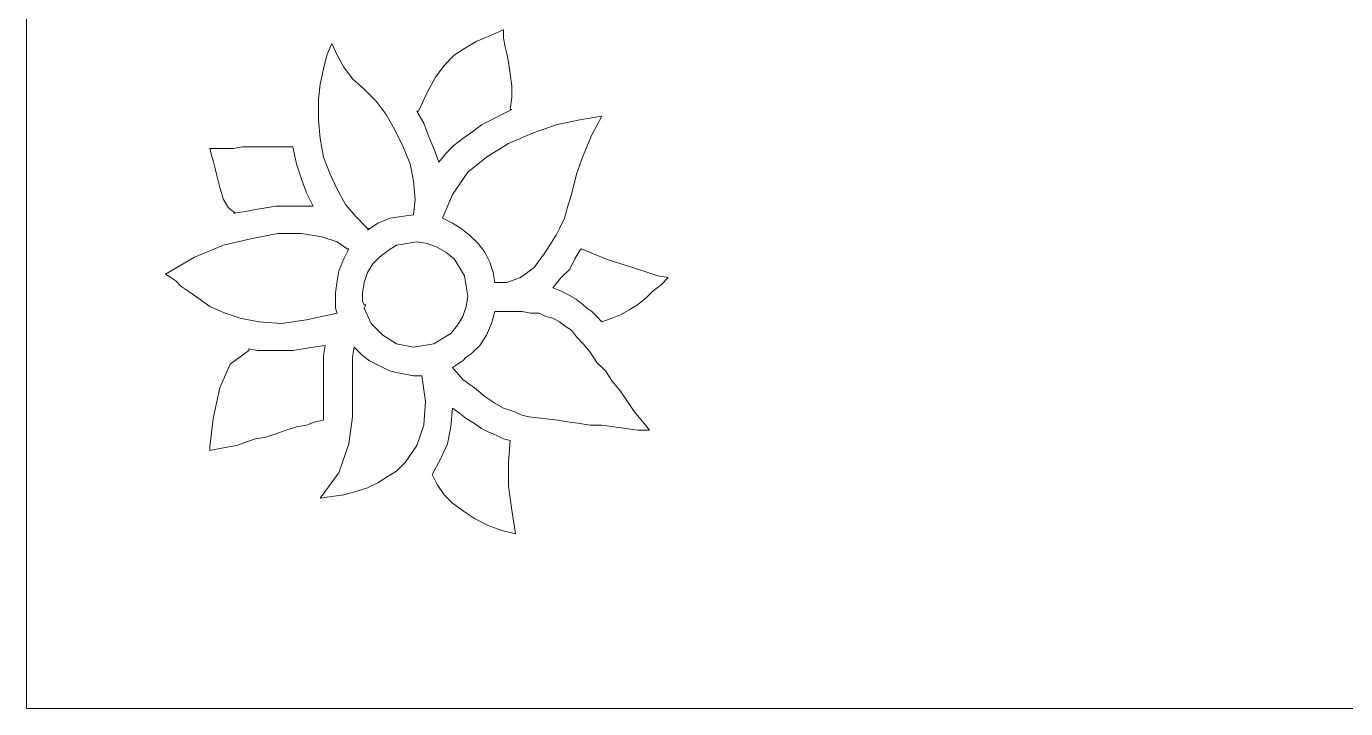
# Model space of a CAD drawing. Header units: millimetres. Extents: x -344 to 750, y -40 to 211.
# Drawn here: x 328.73 to 348.47, y 28.69 to 38.9 of the extents above; entities that cross this region are included whole.
import ezdxf

# ---------------------------------------------------------------- set-up
doc = ezdxf.new("R2010")
doc.units = ezdxf.units.MM
doc.header["$MEASUREMENT"] = 0
doc.layers.add('Camada 1', color=7, linetype='Continuous')

msp = doc.modelspace()

# ---------------------------------------------------------------- linework, layer by layer
at = {"layer": 'Camada 1', "color": 250, "lineweight": 9}
for points, knots in [([(328.7328, 78.8791), (328.7328, 78.8791), (328.7328, 28.6887), (328.7328, 28.6887), (328.7328, 28.6887), (328.7328, 28.6887), (378.9232, 28.6887), (378.9232, 28.6887), (378.9232, 28.6887), (378.9232, 28.6887), (378.9232, 78.8791), (378.9232, 78.8791), (378.9232, 78.8791), (378.9232, 78.8791), (328.7328, 78.8791), (328.7328, 78.8791)], [0, 0, 0, 0, 0.2, 0.2, 0.2, 0.2, 0.4, 0.4, 0.4, 0.4, 0.6, 0.6, 0.6, 0.6, 1, 1, 1, 1]), ([(335.8702, 38.8487), (335.8702, 38.8487), (335.8702, 38.8487), (335.8702, 38.8487), (335.8702, 38.8487), (335.8702, 38.8487), (335.8702, 38.8487), (335.8702, 38.8487), (335.8702, 38.8487), (335.8702, 38.8487), (335.8702, 38.8487), (335.8702, 38.8487), (335.8702, 38.8487), (335.8702, 38.8487), (335.8702, 38.8487), (335.8702, 38.8487), (335.8702, 38.8487), (335.8702, 38.8487), (335.8702, 38.7217), (335.8702, 38.7217), (335.8702, 38.7217), (335.8702, 38.7217), (335.8956, 38.5947), (335.8956, 38.5947), (335.8956, 38.5947), (335.8956, 38.5947), (335.921, 38.4931), (335.921, 38.4931), (335.921, 38.4931), (335.921, 38.4931), (335.9464, 38.3661), (335.9464, 38.3661), (335.9464, 38.3661), (335.9464, 38.3661), (335.9718, 38.1883), (335.9718, 38.1883), (335.9718, 38.1883), (335.9718, 38.1883), (335.9972, 38.0105), (335.9972, 38.0105), (335.9972, 38.0105), (335.9972, 38.0105), (335.9972, 37.8327), (335.9972, 37.8327), (335.9972, 37.8327), (335.9972, 37.8327), (335.9718, 37.6549), (335.9718, 37.6549), (335.9718, 37.6549), (335.9718, 37.6549), (335.9972, 37.6549), (335.9972, 37.6549), (335.9972, 37.6549), (335.9972, 37.6549), (335.8448, 37.5787), (335.8448, 37.5787), (335.8448, 37.5787), (335.8448, 37.5787), (335.6924, 37.5025), (335.6924, 37.5025), (335.6924, 37.5025), (335.6924, 37.5025), (335.54, 37.4263), (335.54, 37.4263), (335.54, 37.4263), (335.54, 37.4263), (335.413, 37.3247), (335.413, 37.3247), (335.413, 37.3247), (335.413, 37.3247), (335.2606, 37.2231), (335.2606, 37.2231), (335.2606, 37.2231), (335.2606, 37.2231), (335.1336, 37.1215), (335.1336, 37.1215), (335.1336, 37.1215), (335.1336, 37.1215), (335.0066, 36.9945), (335.0066, 36.9945), (335.0066, 36.9945), (335.0066, 36.9945), (334.905, 36.8675), (334.905, 36.8675), (334.905, 36.8675), (334.905, 36.8675), (334.8288, 37.0707), (334.8288, 37.0707), (334.8288, 37.0707), (334.8288, 37.0707), (334.7526, 37.2485), (334.7526, 37.2485), (334.7526, 37.2485), (334.7526, 37.2485), (334.6764, 37.4517), (334.6764, 37.4517), (334.6764, 37.4517), (334.6764, 37.4517), (334.5748, 37.6295), (334.5748, 37.6295), (334.5748, 37.6295), (334.5748, 37.6295), (334.6002, 37.6295), (334.6002, 37.6295), (334.6002, 37.6295), (334.6002, 37.6295), (334.7272, 37.9089), (334.7272, 37.9089), (334.7272, 37.9089), (334.7272, 37.9089), (334.8542, 38.1375), (334.8542, 38.1375), (334.8542, 38.1375), (334.8542, 38.1375), (334.9812, 38.3153), (334.9812, 38.3153), (334.9812, 38.3153), (334.9812, 38.3153), (335.1336, 38.4677), (335.1336, 38.4677), (335.1336, 38.4677), (335.1336, 38.4677), (335.286, 38.5693), (335.286, 38.5693), (335.286, 38.5693), (335.286, 38.5693), (335.4638, 38.6709), (335.4638, 38.6709), (335.4638, 38.6709), (335.4638, 38.6709), (335.6416, 38.7471), (335.6416, 38.7471), (335.6416, 38.7471), (335.6416, 38.7471), (335.8702, 38.8487), (335.8702, 38.8487)], [0, 0, 0, 0, 0.0285714, 0.0285714, 0.0285714, 0.0285714, 0.0571429, 0.0571429, 0.0571429, 0.0571429, 0.0857143, 0.0857143, 0.0857143, 0.0857143, 0.1142857, 0.1142857, 0.1142857, 0.1142857, 0.1428571, 0.1428571, 0.1428571, 0.1428571, 0.1714286, 0.1714286, 0.1714286, 0.1714286, 0.2, 0.2, 0.2, 0.2, 0.2285714, 0.2285714, 0.2285714, 0.2285714, 0.2571429, 0.2571429, 0.2571429, 0.2571429, 0.2857143, 0.2857143, 0.2857143, 0.2857143, 0.3142857, 0.3142857, 0.3142857, 0.3142857, 0.3428571, 0.3428571, 0.3428571, 0.3428571, 0.3714286, 0.3714286, 0.3714286, 0.3714286, 0.4, 0.4, 0.4, 0.4, 0.4285714, 0.4285714, 0.4285714, 0.4285714, 0.4571429, 0.4571429, 0.4571429, 0.4571429, 0.4857143, 0.4857143, 0.4857143, 0.4857143, 0.5142857, 0.5142857, 0.5142857, 0.5142857, 0.5428571, 0.5428571, 0.5428571, 0.5428571, 0.5714286, 0.5714286, 0.5714286, 0.5714286, 0.6, 0.6, 0.6, 0.6, 0.6285714, 0.6285714, 0.6285714, 0.6285714, 0.6571429, 0.6571429, 0.6571429, 0.6571429, 0.6857143, 0.6857143, 0.6857143, 0.6857143, 0.7142857, 0.7142857, 0.7142857, 0.7142857, 0.7428571, 0.7428571, 0.7428571, 0.7428571, 0.7714286, 0.7714286, 0.7714286, 0.7714286, 0.8, 0.8, 0.8, 0.8, 0.8285714, 0.8285714, 0.8285714, 0.8285714, 0.8571429, 0.8571429, 0.8571429, 0.8571429, 0.8857143, 0.8857143, 0.8857143, 0.8857143, 0.9142857, 0.9142857, 0.9142857, 0.9142857, 0.9428571, 0.9428571, 0.9428571, 0.9428571, 1, 1, 1, 1]), ([(333.3048, 38.6455), (333.3048, 38.6455), (333.381, 38.4677), (333.381, 38.4677), (333.381, 38.4677), (333.381, 38.4677), (333.4826, 38.2899), (333.4826, 38.2899), (333.4826, 38.2899), (333.4826, 38.2899), (333.6096, 38.1121), (333.6096, 38.1121), (333.6096, 38.1121), (333.6096, 38.1121), (333.7874, 37.9597), (333.7874, 37.9597), (333.7874, 37.9597), (333.7874, 37.9597), (333.9652, 37.7819), (333.9652, 37.7819), (333.9652, 37.7819), (333.9652, 37.7819), (334.1176, 37.5787), (334.1176, 37.5787), (334.1176, 37.5787), (334.1176, 37.5787), (334.2446, 37.3501), (334.2446, 37.3501), (334.2446, 37.3501), (334.2446, 37.3501), (334.3716, 37.0961), (334.3716, 37.0961), (334.3716, 37.0961), (334.3716, 37.0961), (334.4732, 36.8421), (334.4732, 36.8421), (334.4732, 36.8421), (334.4732, 36.8421), (334.524, 36.5881), (334.524, 36.5881), (334.524, 36.5881), (334.524, 36.5881), (334.5494, 36.3087), (334.5494, 36.3087), (334.5494, 36.3087), (334.5494, 36.3087), (334.524, 36.0801), (334.524, 36.0801), (334.524, 36.0801), (334.524, 36.0801), (334.3462, 36.0547), (334.3462, 36.0547), (334.3462, 36.0547), (334.3462, 36.0547), (334.1684, 36.0293), (334.1684, 36.0293), (334.1684, 36.0293), (334.1684, 36.0293), (333.9906, 35.9531), (333.9906, 35.9531), (333.9906, 35.9531), (333.9906, 35.9531), (333.8382, 35.8515), (333.8382, 35.8515), (333.8382, 35.8515), (333.8382, 35.8515), (333.8636, 35.8769), (333.8636, 35.8769), (333.8636, 35.8769), (333.8636, 35.8769), (333.8382, 35.8769), (333.8382, 35.8769), (333.8382, 35.8769), (333.8382, 35.8769), (333.8382, 35.8769), (333.8382, 35.8769), (333.8382, 35.8769), (333.8382, 35.8769), (333.8382, 35.8769), (333.8382, 35.8769), (333.8382, 35.8769), (333.8382, 35.8769), (333.8382, 35.8769), (333.8382, 35.8769), (333.8382, 35.8769), (333.8382, 35.8769), (333.8382, 35.8769), (333.8382, 35.8769), (333.8382, 35.8769), (333.8382, 35.8769), (333.6604, 36.0547), (333.6604, 36.0547), (333.6604, 36.0547), (333.6604, 36.0547), (333.508, 36.2325), (333.508, 36.2325), (333.508, 36.2325), (333.508, 36.2325), (333.381, 36.4611), (333.381, 36.4611), (333.381, 36.4611), (333.381, 36.4611), (333.2794, 36.6897), (333.2794, 36.6897), (333.2794, 36.6897), (333.2794, 36.6897), (333.1778, 36.9437), (333.1778, 36.9437), (333.1778, 36.9437), (333.1778, 36.9437), (333.127, 37.2231), (333.127, 37.2231), (333.127, 37.2231), (333.127, 37.2231), (333.1016, 37.5025), (333.1016, 37.5025), (333.1016, 37.5025), (333.1016, 37.5025), (333.1016, 37.8073), (333.1016, 37.8073), (333.1016, 37.8073), (333.1016, 37.8073), (333.127, 38.0359), (333.127, 38.0359), (333.127, 38.0359), (333.127, 38.0359), (333.1778, 38.2645), (333.1778, 38.2645), (333.1778, 38.2645), (333.1778, 38.2645), (333.2286, 38.4677), (333.2286, 38.4677), (333.2286, 38.4677), (333.2286, 38.4677), (333.3048, 38.6455), (333.3048, 38.6455)], [0, 0, 0, 0, 0.0285714, 0.0285714, 0.0285714, 0.0285714, 0.0571429, 0.0571429, 0.0571429, 0.0571429, 0.0857143, 0.0857143, 0.0857143, 0.0857143, 0.1142857, 0.1142857, 0.1142857, 0.1142857, 0.1428571, 0.1428571, 0.1428571, 0.1428571, 0.1714286, 0.1714286, 0.1714286, 0.1714286, 0.2, 0.2, 0.2, 0.2, 0.2285714, 0.2285714, 0.2285714, 0.2285714, 0.2571429, 0.2571429, 0.2571429, 0.2571429, 0.2857143, 0.2857143, 0.2857143, 0.2857143, 0.3142857, 0.3142857, 0.3142857, 0.3142857, 0.3428571, 0.3428571, 0.3428571, 0.3428571, 0.3714286, 0.3714286, 0.3714286, 0.3714286, 0.4, 0.4, 0.4, 0.4, 0.4285714, 0.4285714, 0.4285714, 0.4285714, 0.4571429, 0.4571429, 0.4571429, 0.4571429, 0.4857143, 0.4857143, 0.4857143, 0.4857143, 0.5142857, 0.5142857, 0.5142857, 0.5142857, 0.5428571, 0.5428571, 0.5428571, 0.5428571, 0.5714286, 0.5714286, 0.5714286, 0.5714286, 0.6, 0.6, 0.6, 0.6, 0.6285714, 0.6285714, 0.6285714, 0.6285714, 0.6571429, 0.6571429, 0.6571429, 0.6571429, 0.6857143, 0.6857143, 0.6857143, 0.6857143, 0.7142857, 0.7142857, 0.7142857, 0.7142857, 0.7428571, 0.7428571, 0.7428571, 0.7428571, 0.7714286, 0.7714286, 0.7714286, 0.7714286, 0.8, 0.8, 0.8, 0.8, 0.8285714, 0.8285714, 0.8285714, 0.8285714, 0.8571429, 0.8571429, 0.8571429, 0.8571429, 0.8857143, 0.8857143, 0.8857143, 0.8857143, 0.9142857, 0.9142857, 0.9142857, 0.9142857, 0.9428571, 0.9428571, 0.9428571, 0.9428571, 1, 1, 1, 1]), ([(336.8862, 36.3849), (336.8862, 36.3849), (336.8354, 36.2071), (336.8354, 36.2071), (336.8354, 36.2071), (336.8354, 36.2071), (336.7846, 36.0293), (336.7846, 36.0293), (336.7846, 36.0293), (336.7846, 36.0293), (336.7084, 35.8769), (336.7084, 35.8769), (336.7084, 35.8769), (336.7084, 35.8769), (336.6576, 35.7753), (336.6576, 35.7753), (336.6576, 35.7753), (336.6576, 35.7753), (336.4798, 35.4959), (336.4798, 35.4959), (336.4798, 35.4959), (336.4798, 35.4959), (336.3274, 35.2927), (336.3274, 35.2927), (336.3274, 35.2927), (336.3274, 35.2927), (336.1242, 35.1403), (336.1242, 35.1403), (336.1242, 35.1403), (336.1242, 35.1403), (335.921, 35.0641), (335.921, 35.0641), (335.921, 35.0641), (335.921, 35.0641), (335.8956, 35.0641), (335.8956, 35.0641), (335.8956, 35.0641), (335.8956, 35.0641), (335.8956, 35.0641), (335.8956, 35.0641), (335.8956, 35.0641), (335.8956, 35.0641), (335.8702, 35.0641), (335.8702, 35.0641), (335.8702, 35.0641), (335.8702, 35.0641), (335.8448, 35.0641), (335.8448, 35.0641), (335.8448, 35.0641), (335.8448, 35.0641), (335.8194, 35.0641), (335.8194, 35.0641), (335.8194, 35.0641), (335.8194, 35.0641), (335.794, 35.0641), (335.794, 35.0641), (335.794, 35.0641), (335.794, 35.0641), (335.7686, 35.0641), (335.7686, 35.0641), (335.7686, 35.0641), (335.7686, 35.0641), (335.7432, 35.0641), (335.7432, 35.0641), (335.7432, 35.0641), (335.7432, 35.0641), (335.7178, 35.2165), (335.7178, 35.2165), (335.7178, 35.2165), (335.7178, 35.2165), (335.667, 35.3689), (335.667, 35.3689), (335.667, 35.3689), (335.667, 35.3689), (335.5908, 35.5213), (335.5908, 35.5213), (335.5908, 35.5213), (335.5908, 35.5213), (335.4892, 35.6483), (335.4892, 35.6483), (335.4892, 35.6483), (335.4892, 35.6483), (335.3622, 35.7753), (335.3622, 35.7753), (335.3622, 35.7753), (335.3622, 35.7753), (335.2352, 35.8769), (335.2352, 35.8769), (335.2352, 35.8769), (335.2352, 35.8769), (335.1082, 35.9531), (335.1082, 35.9531), (335.1082, 35.9531), (335.1082, 35.9531), (334.9558, 36.0293), (334.9558, 36.0293), (334.9558, 36.0293), (334.9558, 36.0293), (335.1082, 36.3849), (335.1082, 36.3849), (335.1082, 36.3849), (335.1082, 36.3849), (335.3368, 36.7151), (335.3368, 36.7151), (335.3368, 36.7151), (335.3368, 36.7151), (335.6162, 36.9437), (335.6162, 36.9437), (335.6162, 36.9437), (335.6162, 36.9437), (335.9464, 37.1469), (335.9464, 37.1469), (335.9464, 37.1469), (335.9464, 37.1469), (336.302, 37.2993), (336.302, 37.2993), (336.302, 37.2993), (336.302, 37.2993), (336.6576, 37.4263), (336.6576, 37.4263), (336.6576, 37.4263), (336.6576, 37.4263), (337.0132, 37.5025), (337.0132, 37.5025), (337.0132, 37.5025), (337.0132, 37.5025), (337.3434, 37.5533), (337.3434, 37.5533), (337.3434, 37.5533), (337.3434, 37.5533), (337.191, 37.2739), (337.191, 37.2739), (337.191, 37.2739), (337.191, 37.2739), (337.064, 36.9691), (337.064, 36.9691), (337.064, 36.9691), (337.064, 36.9691), (336.9624, 36.6897), (336.9624, 36.6897), (336.9624, 36.6897), (336.9624, 36.6897), (336.8862, 36.3849), (336.8862, 36.3849)], [0, 0, 0, 0, 0.027027, 0.027027, 0.027027, 0.027027, 0.0540541, 0.0540541, 0.0540541, 0.0540541, 0.0810811, 0.0810811, 0.0810811, 0.0810811, 0.1081081, 0.1081081, 0.1081081, 0.1081081, 0.1351351, 0.1351351, 0.1351351, 0.1351351, 0.1621622, 0.1621622, 0.1621622, 0.1621622, 0.1891892, 0.1891892, 0.1891892, 0.1891892, 0.2162162, 0.2162162, 0.2162162, 0.2162162, 0.2432432, 0.2432432, 0.2432432, 0.2432432, 0.2702703, 0.2702703, 0.2702703, 0.2702703, 0.2972973, 0.2972973, 0.2972973, 0.2972973, 0.3243243, 0.3243243, 0.3243243, 0.3243243, 0.3513514, 0.3513514, 0.3513514, 0.3513514, 0.3783784, 0.3783784, 0.3783784, 0.3783784, 0.4054054, 0.4054054, 0.4054054, 0.4054054, 0.4324324, 0.4324324, 0.4324324, 0.4324324, 0.4594595, 0.4594595, 0.4594595, 0.4594595, 0.4864865, 0.4864865, 0.4864865, 0.4864865, 0.5135135, 0.5135135, 0.5135135, 0.5135135, 0.5405405, 0.5405405, 0.5405405, 0.5405405, 0.5675676, 0.5675676, 0.5675676, 0.5675676, 0.5945946, 0.5945946, 0.5945946, 0.5945946, 0.6216216, 0.6216216, 0.6216216, 0.6216216, 0.6486486, 0.6486486, 0.6486486, 0.6486486, 0.6756757, 0.6756757, 0.6756757, 0.6756757, 0.7027027, 0.7027027, 0.7027027, 0.7027027, 0.7297297, 0.7297297, 0.7297297, 0.7297297, 0.7567568, 0.7567568, 0.7567568, 0.7567568, 0.7837838, 0.7837838, 0.7837838, 0.7837838, 0.8108108, 0.8108108, 0.8108108, 0.8108108, 0.8378378, 0.8378378, 0.8378378, 0.8378378, 0.8648649, 0.8648649, 0.8648649, 0.8648649, 0.8918919, 0.8918919, 0.8918919, 0.8918919, 0.9189189, 0.9189189, 0.9189189, 0.9189189, 0.9459459, 0.9459459, 0.9459459, 0.9459459, 1, 1, 1, 1]), ([(331.857, 36.1055), (331.857, 36.1055), (331.7554, 36.1817), (331.7554, 36.1817), (331.7554, 36.1817), (331.7554, 36.1817), (331.6792, 36.3087), (331.6792, 36.3087), (331.6792, 36.3087), (331.6792, 36.3087), (331.6284, 36.4865), (331.6284, 36.4865), (331.6284, 36.4865), (331.6284, 36.4865), (331.5776, 36.6897), (331.5776, 36.6897), (331.5776, 36.6897), (331.5776, 36.6897), (331.5522, 36.7913), (331.5522, 36.7913), (331.5522, 36.7913), (331.5522, 36.7913), (331.5268, 36.8929), (331.5268, 36.8929), (331.5268, 36.8929), (331.5268, 36.8929), (331.5014, 36.9691), (331.5014, 36.9691), (331.5014, 36.9691), (331.5014, 36.9691), (331.476, 37.0707), (331.476, 37.0707), (331.476, 37.0707), (331.476, 37.0707), (331.603, 37.0707), (331.603, 37.0707), (331.603, 37.0707), (331.603, 37.0707), (331.73, 37.0707), (331.73, 37.0707), (331.73, 37.0707), (331.73, 37.0707), (331.8316, 37.0707), (331.8316, 37.0707), (331.8316, 37.0707), (331.8316, 37.0707), (331.9586, 37.0961), (331.9586, 37.0961), (331.9586, 37.0961), (331.9586, 37.0961), (332.0602, 37.0961), (332.0602, 37.0961), (332.0602, 37.0961), (332.0602, 37.0961), (332.1618, 37.0961), (332.1618, 37.0961), (332.1618, 37.0961), (332.1618, 37.0961), (332.2634, 37.0961), (332.2634, 37.0961), (332.2634, 37.0961), (332.2634, 37.0961), (332.3904, 37.0961), (332.3904, 37.0961), (332.3904, 37.0961), (332.3904, 37.0961), (332.4666, 37.0961), (332.4666, 37.0961), (332.4666, 37.0961), (332.4666, 37.0961), (332.5682, 37.0961), (332.5682, 37.0961), (332.5682, 37.0961), (332.5682, 37.0961), (332.6444, 37.0961), (332.6444, 37.0961), (332.6444, 37.0961), (332.6444, 37.0961), (332.7206, 37.0961), (332.7206, 37.0961), (332.7206, 37.0961), (332.7206, 37.0961), (332.7714, 36.8421), (332.7714, 36.8421), (332.7714, 36.8421), (332.7714, 36.8421), (332.8476, 36.6135), (332.8476, 36.6135), (332.8476, 36.6135), (332.8476, 36.6135), (332.9238, 36.4103), (332.9238, 36.4103), (332.9238, 36.4103), (332.9238, 36.4103), (333.0254, 36.2071), (333.0254, 36.2071), (333.0254, 36.2071), (333.0254, 36.2071), (332.8984, 36.2071), (332.8984, 36.2071), (332.8984, 36.2071), (332.8984, 36.2071), (332.7714, 36.2071), (332.7714, 36.2071), (332.7714, 36.2071), (332.7714, 36.2071), (332.619, 36.2071), (332.619, 36.2071), (332.619, 36.2071), (332.619, 36.2071), (332.4666, 36.2071), (332.4666, 36.2071), (332.4666, 36.2071), (332.4666, 36.2071), (332.3142, 36.1817), (332.3142, 36.1817), (332.3142, 36.1817), (332.3142, 36.1817), (332.1618, 36.1563), (332.1618, 36.1563), (332.1618, 36.1563), (332.1618, 36.1563), (332.0094, 36.1309), (332.0094, 36.1309), (332.0094, 36.1309), (332.0094, 36.1309), (331.8316, 36.1055), (331.8316, 36.1055), (331.8316, 36.1055), (331.8316, 36.1055), (331.857, 36.1055), (331.857, 36.1055)], [0, 0, 0, 0, 0.0294118, 0.0294118, 0.0294118, 0.0294118, 0.0588235, 0.0588235, 0.0588235, 0.0588235, 0.0882353, 0.0882353, 0.0882353, 0.0882353, 0.1176471, 0.1176471, 0.1176471, 0.1176471, 0.1470588, 0.1470588, 0.1470588, 0.1470588, 0.1764706, 0.1764706, 0.1764706, 0.1764706, 0.2058824, 0.2058824, 0.2058824, 0.2058824, 0.2352941, 0.2352941, 0.2352941, 0.2352941, 0.2647059, 0.2647059, 0.2647059, 0.2647059, 0.2941176, 0.2941176, 0.2941176, 0.2941176, 0.3235294, 0.3235294, 0.3235294, 0.3235294, 0.3529412, 0.3529412, 0.3529412, 0.3529412, 0.3823529, 0.3823529, 0.3823529, 0.3823529, 0.4117647, 0.4117647, 0.4117647, 0.4117647, 0.4411765, 0.4411765, 0.4411765, 0.4411765, 0.4705882, 0.4705882, 0.4705882, 0.4705882, 0.5, 0.5, 0.5, 0.5, 0.5294118, 0.5294118, 0.5294118, 0.5294118, 0.5588235, 0.5588235, 0.5588235, 0.5588235, 0.5882353, 0.5882353, 0.5882353, 0.5882353, 0.6176471, 0.6176471, 0.6176471, 0.6176471, 0.6470588, 0.6470588, 0.6470588, 0.6470588, 0.6764706, 0.6764706, 0.6764706, 0.6764706, 0.7058824, 0.7058824, 0.7058824, 0.7058824, 0.7352941, 0.7352941, 0.7352941, 0.7352941, 0.7647059, 0.7647059, 0.7647059, 0.7647059, 0.7941176, 0.7941176, 0.7941176, 0.7941176, 0.8235294, 0.8235294, 0.8235294, 0.8235294, 0.8529412, 0.8529412, 0.8529412, 0.8529412, 0.8823529, 0.8823529, 0.8823529, 0.8823529, 0.9117647, 0.9117647, 0.9117647, 0.9117647, 0.9411765, 0.9411765, 0.9411765, 0.9411765, 1, 1, 1, 1]), ([(331.1204, 34.9625), (331.1204, 34.9625), (331.0442, 35.0133), (331.0442, 35.0133), (331.0442, 35.0133), (331.0442, 35.0133), (330.968, 35.0895), (330.968, 35.0895), (330.968, 35.0895), (330.968, 35.0895), (330.8918, 35.1403), (330.8918, 35.1403), (330.8918, 35.1403), (330.8918, 35.1403), (330.8156, 35.1911), (330.8156, 35.1911), (330.8156, 35.1911), (330.8156, 35.1911), (331.2474, 35.4451), (331.2474, 35.4451), (331.2474, 35.4451), (331.2474, 35.4451), (331.6792, 35.6229), (331.6792, 35.6229), (331.6792, 35.6229), (331.6792, 35.6229), (332.111, 35.7245), (332.111, 35.7245), (332.111, 35.7245), (332.111, 35.7245), (332.492, 35.8007), (332.492, 35.8007), (332.492, 35.8007), (332.492, 35.8007), (332.8476, 35.8007), (332.8476, 35.8007), (332.8476, 35.8007), (332.8476, 35.8007), (333.1524, 35.7499), (333.1524, 35.7499), (333.1524, 35.7499), (333.1524, 35.7499), (333.381, 35.6737), (333.381, 35.6737), (333.381, 35.6737), (333.381, 35.6737), (333.5334, 35.5721), (333.5334, 35.5721), (333.5334, 35.5721), (333.5334, 35.5721), (333.5334, 35.5721), (333.5334, 35.5721), (333.5334, 35.5721), (333.5334, 35.5721), (333.5588, 35.5721), (333.5588, 35.5721), (333.5588, 35.5721), (333.5588, 35.5721), (333.5588, 35.5721), (333.5588, 35.5721), (333.5588, 35.5721), (333.5588, 35.5721), (333.5588, 35.5721), (333.5588, 35.5721), (333.5588, 35.5721), (333.5588, 35.5721), (333.5588, 35.5721), (333.5588, 35.5721), (333.5588, 35.5721), (333.5588, 35.5721), (333.4826, 35.4197), (333.4826, 35.4197), (333.4826, 35.4197), (333.4826, 35.4197), (333.4064, 35.2419), (333.4064, 35.2419), (333.4064, 35.2419), (333.4064, 35.2419), (333.381, 35.0895), (333.381, 35.0895), (333.381, 35.0895), (333.381, 35.0895), (333.3556, 34.9117), (333.3556, 34.9117), (333.3556, 34.9117), (333.3556, 34.9117), (333.3556, 34.8355), (333.3556, 34.8355), (333.3556, 34.8355), (333.3556, 34.8355), (333.3556, 34.7593), (333.3556, 34.7593), (333.3556, 34.7593), (333.3556, 34.7593), (333.3556, 34.6831), (333.3556, 34.6831), (333.3556, 34.6831), (333.3556, 34.6831), (333.381, 34.6069), (333.381, 34.6069), (333.381, 34.6069), (333.381, 34.6069), (332.9238, 34.5053), (332.9238, 34.5053), (332.9238, 34.5053), (332.9238, 34.5053), (332.5428, 34.4545), (332.5428, 34.4545), (332.5428, 34.4545), (332.5428, 34.4545), (332.2126, 34.4799), (332.2126, 34.4799), (332.2126, 34.4799), (332.2126, 34.4799), (331.9332, 34.5307), (331.9332, 34.5307), (331.9332, 34.5307), (331.9332, 34.5307), (331.7046, 34.6069), (331.7046, 34.6069), (331.7046, 34.6069), (331.7046, 34.6069), (331.476, 34.7085), (331.476, 34.7085), (331.476, 34.7085), (331.476, 34.7085), (331.2982, 34.8355), (331.2982, 34.8355), (331.2982, 34.8355), (331.2982, 34.8355), (331.1204, 34.9625), (331.1204, 34.9625)], [0, 0, 0, 0, 0.0294118, 0.0294118, 0.0294118, 0.0294118, 0.0588235, 0.0588235, 0.0588235, 0.0588235, 0.0882353, 0.0882353, 0.0882353, 0.0882353, 0.1176471, 0.1176471, 0.1176471, 0.1176471, 0.1470588, 0.1470588, 0.1470588, 0.1470588, 0.1764706, 0.1764706, 0.1764706, 0.1764706, 0.2058824, 0.2058824, 0.2058824, 0.2058824, 0.2352941, 0.2352941, 0.2352941, 0.2352941, 0.2647059, 0.2647059, 0.2647059, 0.2647059, 0.2941176, 0.2941176, 0.2941176, 0.2941176, 0.3235294, 0.3235294, 0.3235294, 0.3235294, 0.3529412, 0.3529412, 0.3529412, 0.3529412, 0.3823529, 0.3823529, 0.3823529, 0.3823529, 0.4117647, 0.4117647, 0.4117647, 0.4117647, 0.4411765, 0.4411765, 0.4411765, 0.4411765, 0.4705882, 0.4705882, 0.4705882, 0.4705882, 0.5, 0.5, 0.5, 0.5, 0.5294118, 0.5294118, 0.5294118, 0.5294118, 0.5588235, 0.5588235, 0.5588235, 0.5588235, 0.5882353, 0.5882353, 0.5882353, 0.5882353, 0.6176471, 0.6176471, 0.6176471, 0.6176471, 0.6470588, 0.6470588, 0.6470588, 0.6470588, 0.6764706, 0.6764706, 0.6764706, 0.6764706, 0.7058824, 0.7058824, 0.7058824, 0.7058824, 0.7352941, 0.7352941, 0.7352941, 0.7352941, 0.7647059, 0.7647059, 0.7647059, 0.7647059, 0.7941176, 0.7941176, 0.7941176, 0.7941176, 0.8235294, 0.8235294, 0.8235294, 0.8235294, 0.8529412, 0.8529412, 0.8529412, 0.8529412, 0.8823529, 0.8823529, 0.8823529, 0.8823529, 0.9117647, 0.9117647, 0.9117647, 0.9117647, 0.9411765, 0.9411765, 0.9411765, 0.9411765, 1, 1, 1, 1]), ([(333.7874, 34.6831), (333.7874, 34.6831), (333.8128, 34.7339), (333.8128, 34.7339), (333.8128, 34.7339), (333.8128, 34.7339), (333.7874, 34.7339), (333.7874, 34.7339), (333.7874, 34.7339), (333.7874, 34.7339), (333.762, 34.7847), (333.762, 34.7847), (333.762, 34.7847), (333.762, 34.7847), (333.762, 34.8101), (333.762, 34.8101), (333.762, 34.8101), (333.762, 34.8101), (333.762, 34.8609), (333.762, 34.8609), (333.762, 34.8609), (333.762, 34.8609), (333.762, 34.9117), (333.762, 34.9117), (333.762, 34.9117), (333.762, 34.9117), (333.7874, 35.0641), (333.7874, 35.0641), (333.7874, 35.0641), (333.7874, 35.0641), (333.8382, 35.2165), (333.8382, 35.2165), (333.8382, 35.2165), (333.8382, 35.2165), (333.9144, 35.3435), (333.9144, 35.3435), (333.9144, 35.3435), (333.9144, 35.3435), (334.016, 35.4451), (334.016, 35.4451), (334.016, 35.4451), (334.016, 35.4451), (334.143, 35.5467), (334.143, 35.5467), (334.143, 35.5467), (334.143, 35.5467), (334.27, 35.6229), (334.27, 35.6229), (334.27, 35.6229), (334.27, 35.6229), (334.4224, 35.6483), (334.4224, 35.6483), (334.4224, 35.6483), (334.4224, 35.6483), (334.5748, 35.6737), (334.5748, 35.6737), (334.5748, 35.6737), (334.5748, 35.6737), (334.7272, 35.6483), (334.7272, 35.6483), (334.7272, 35.6483), (334.7272, 35.6483), (334.8796, 35.5975), (334.8796, 35.5975), (334.8796, 35.5975), (334.8796, 35.5975), (335.0066, 35.5213), (335.0066, 35.5213), (335.0066, 35.5213), (335.0066, 35.5213), (335.1336, 35.4197), (335.1336, 35.4197), (335.1336, 35.4197), (335.1336, 35.4197), (335.2098, 35.2927), (335.2098, 35.2927), (335.2098, 35.2927), (335.2098, 35.2927), (335.286, 35.1657), (335.286, 35.1657), (335.286, 35.1657), (335.286, 35.1657), (335.3114, 35.0133), (335.3114, 35.0133), (335.3114, 35.0133), (335.3114, 35.0133), (335.3368, 34.8609), (335.3368, 34.8609), (335.3368, 34.8609), (335.3368, 34.8609), (335.3114, 34.7085), (335.3114, 34.7085), (335.3114, 34.7085), (335.3114, 34.7085), (335.2606, 34.5561), (335.2606, 34.5561), (335.2606, 34.5561), (335.2606, 34.5561), (335.1844, 34.4291), (335.1844, 34.4291), (335.1844, 34.4291), (335.1844, 34.4291), (335.0828, 34.3021), (335.0828, 34.3021), (335.0828, 34.3021), (335.0828, 34.3021), (334.9558, 34.2259), (334.9558, 34.2259), (334.9558, 34.2259), (334.9558, 34.2259), (334.8288, 34.1497), (334.8288, 34.1497), (334.8288, 34.1497), (334.8288, 34.1497), (334.6764, 34.1243), (334.6764, 34.1243), (334.6764, 34.1243), (334.6764, 34.1243), (334.524, 34.0989), (334.524, 34.0989), (334.524, 34.0989), (334.524, 34.0989), (334.27, 34.1497), (334.27, 34.1497), (334.27, 34.1497), (334.27, 34.1497), (334.0668, 34.2767), (334.0668, 34.2767), (334.0668, 34.2767), (334.0668, 34.2767), (333.889, 34.4545), (333.889, 34.4545), (333.889, 34.4545), (333.889, 34.4545), (333.7874, 34.6831), (333.7874, 34.6831)], [0, 0, 0, 0, 0.0285714, 0.0285714, 0.0285714, 0.0285714, 0.0571429, 0.0571429, 0.0571429, 0.0571429, 0.0857143, 0.0857143, 0.0857143, 0.0857143, 0.1142857, 0.1142857, 0.1142857, 0.1142857, 0.1428571, 0.1428571, 0.1428571, 0.1428571, 0.1714286, 0.1714286, 0.1714286, 0.1714286, 0.2, 0.2, 0.2, 0.2, 0.2285714, 0.2285714, 0.2285714, 0.2285714, 0.2571429, 0.2571429, 0.2571429, 0.2571429, 0.2857143, 0.2857143, 0.2857143, 0.2857143, 0.3142857, 0.3142857, 0.3142857, 0.3142857, 0.3428571, 0.3428571, 0.3428571, 0.3428571, 0.3714286, 0.3714286, 0.3714286, 0.3714286, 0.4, 0.4, 0.4, 0.4, 0.4285714, 0.4285714, 0.4285714, 0.4285714, 0.4571429, 0.4571429, 0.4571429, 0.4571429, 0.4857143, 0.4857143, 0.4857143, 0.4857143, 0.5142857, 0.5142857, 0.5142857, 0.5142857, 0.5428571, 0.5428571, 0.5428571, 0.5428571, 0.5714286, 0.5714286, 0.5714286, 0.5714286, 0.6, 0.6, 0.6, 0.6, 0.6285714, 0.6285714, 0.6285714, 0.6285714, 0.6571429, 0.6571429, 0.6571429, 0.6571429, 0.6857143, 0.6857143, 0.6857143, 0.6857143, 0.7142857, 0.7142857, 0.7142857, 0.7142857, 0.7428571, 0.7428571, 0.7428571, 0.7428571, 0.7714286, 0.7714286, 0.7714286, 0.7714286, 0.8, 0.8, 0.8, 0.8, 0.8285714, 0.8285714, 0.8285714, 0.8285714, 0.8571429, 0.8571429, 0.8571429, 0.8571429, 0.8857143, 0.8857143, 0.8857143, 0.8857143, 0.9142857, 0.9142857, 0.9142857, 0.9142857, 0.9428571, 0.9428571, 0.9428571, 0.9428571, 1, 1, 1, 1]), ([(338.334, 35.1403), (338.334, 35.1403), (338.2324, 35.0387), (338.2324, 35.0387), (338.2324, 35.0387), (338.2324, 35.0387), (338.1054, 34.9371), (338.1054, 34.9371), (338.1054, 34.9371), (338.1054, 34.9371), (338.0038, 34.8355), (338.0038, 34.8355), (338.0038, 34.8355), (338.0038, 34.8355), (337.8768, 34.7339), (337.8768, 34.7339), (337.8768, 34.7339), (337.8768, 34.7339), (337.7498, 34.6577), (337.7498, 34.6577), (337.7498, 34.6577), (337.7498, 34.6577), (337.6228, 34.5815), (337.6228, 34.5815), (337.6228, 34.5815), (337.6228, 34.5815), (337.4958, 34.5307), (337.4958, 34.5307), (337.4958, 34.5307), (337.4958, 34.5307), (337.3434, 34.4799), (337.3434, 34.4799), (337.3434, 34.4799), (337.3434, 34.4799), (337.2672, 34.5561), (337.2672, 34.5561), (337.2672, 34.5561), (337.2672, 34.5561), (337.191, 34.6323), (337.191, 34.6323), (337.191, 34.6323), (337.191, 34.6323), (337.1148, 34.6831), (337.1148, 34.6831), (337.1148, 34.6831), (337.1148, 34.6831), (337.064, 34.7339), (337.064, 34.7339), (337.064, 34.7339), (337.064, 34.7339), (336.9624, 34.8101), (336.9624, 34.8101), (336.9624, 34.8101), (336.9624, 34.8101), (336.8354, 34.8863), (336.8354, 34.8863), (336.8354, 34.8863), (336.8354, 34.8863), (336.7338, 34.9371), (336.7338, 34.9371), (336.7338, 34.9371), (336.7338, 34.9371), (336.6068, 34.9879), (336.6068, 34.9879), (336.6068, 34.9879), (336.6068, 34.9879), (336.7338, 35.1403), (336.7338, 35.1403), (336.7338, 35.1403), (336.7338, 35.1403), (336.8608, 35.2673), (336.8608, 35.2673), (336.8608, 35.2673), (336.8608, 35.2673), (336.937, 35.4197), (336.937, 35.4197), (336.937, 35.4197), (336.937, 35.4197), (337.0132, 35.5467), (337.0132, 35.5467), (337.0132, 35.5467), (337.0132, 35.5467), (337.0132, 35.5467), (337.0132, 35.5467), (337.0132, 35.5467), (337.0132, 35.5467), (337.0386, 35.5721), (337.0386, 35.5721), (337.0386, 35.5721), (337.0386, 35.5721), (337.0386, 35.5721), (337.0386, 35.5721), (337.0386, 35.5721), (337.0386, 35.5721), (337.0386, 35.5721), (337.0386, 35.5721), (337.0386, 35.5721), (337.0386, 35.5721), (337.2164, 35.4959), (337.2164, 35.4959), (337.2164, 35.4959), (337.2164, 35.4959), (337.3942, 35.4197), (337.3942, 35.4197), (337.3942, 35.4197), (337.3942, 35.4197), (337.5466, 35.3689), (337.5466, 35.3689), (337.5466, 35.3689), (337.5466, 35.3689), (337.7244, 35.3181), (337.7244, 35.3181), (337.7244, 35.3181), (337.7244, 35.3181), (337.8768, 35.2673), (337.8768, 35.2673), (337.8768, 35.2673), (337.8768, 35.2673), (338.0292, 35.2165), (338.0292, 35.2165), (338.0292, 35.2165), (338.0292, 35.2165), (338.1816, 35.1657), (338.1816, 35.1657), (338.1816, 35.1657), (338.1816, 35.1657), (338.334, 35.1403), (338.334, 35.1403)], [0, 0, 0, 0, 0.030303, 0.030303, 0.030303, 0.030303, 0.0606061, 0.0606061, 0.0606061, 0.0606061, 0.0909091, 0.0909091, 0.0909091, 0.0909091, 0.1212121, 0.1212121, 0.1212121, 0.1212121, 0.1515152, 0.1515152, 0.1515152, 0.1515152, 0.1818182, 0.1818182, 0.1818182, 0.1818182, 0.2121212, 0.2121212, 0.2121212, 0.2121212, 0.2424242, 0.2424242, 0.2424242, 0.2424242, 0.2727273, 0.2727273, 0.2727273, 0.2727273, 0.3030303, 0.3030303, 0.3030303, 0.3030303, 0.3333333, 0.3333333, 0.3333333, 0.3333333, 0.3636364, 0.3636364, 0.3636364, 0.3636364, 0.3939394, 0.3939394, 0.3939394, 0.3939394, 0.4242424, 0.4242424, 0.4242424, 0.4242424, 0.4545455, 0.4545455, 0.4545455, 0.4545455, 0.4848485, 0.4848485, 0.4848485, 0.4848485, 0.5151515, 0.5151515, 0.5151515, 0.5151515, 0.5454545, 0.5454545, 0.5454545, 0.5454545, 0.5757576, 0.5757576, 0.5757576, 0.5757576, 0.6060606, 0.6060606, 0.6060606, 0.6060606, 0.6363636, 0.6363636, 0.6363636, 0.6363636, 0.6666667, 0.6666667, 0.6666667, 0.6666667, 0.6969697, 0.6969697, 0.6969697, 0.6969697, 0.7272727, 0.7272727, 0.7272727, 0.7272727, 0.7575758, 0.7575758, 0.7575758, 0.7575758, 0.7878788, 0.7878788, 0.7878788, 0.7878788, 0.8181818, 0.8181818, 0.8181818, 0.8181818, 0.8484848, 0.8484848, 0.8484848, 0.8484848, 0.8787879, 0.8787879, 0.8787879, 0.8787879, 0.9090909, 0.9090909, 0.9090909, 0.9090909, 0.9393939, 0.9393939, 0.9393939, 0.9393939, 1, 1, 1, 1]), ([(337.6228, 33.4385), (337.6228, 33.4385), (337.7244, 33.2861), (337.7244, 33.2861), (337.7244, 33.2861), (337.7244, 33.2861), (337.826, 33.1337), (337.826, 33.1337), (337.826, 33.1337), (337.826, 33.1337), (337.953, 32.9813), (337.953, 32.9813), (337.953, 32.9813), (337.953, 32.9813), (338.0546, 32.8543), (338.0546, 32.8543), (338.0546, 32.8543), (338.0546, 32.8543), (337.8768, 32.8543), (337.8768, 32.8543), (337.8768, 32.8543), (337.8768, 32.8543), (337.699, 32.8797), (337.699, 32.8797), (337.699, 32.8797), (337.699, 32.8797), (337.5212, 32.9051), (337.5212, 32.9051), (337.5212, 32.9051), (337.5212, 32.9051), (337.3434, 32.9305), (337.3434, 32.9305), (337.3434, 32.9305), (337.3434, 32.9305), (337.1656, 32.9305), (337.1656, 32.9305), (337.1656, 32.9305), (337.1656, 32.9305), (337.0132, 32.9559), (337.0132, 32.9559), (337.0132, 32.9559), (337.0132, 32.9559), (336.8354, 32.9813), (336.8354, 32.9813), (336.8354, 32.9813), (336.8354, 32.9813), (336.683, 33.0067), (336.683, 33.0067), (336.683, 33.0067), (336.683, 33.0067), (336.2512, 33.0575), (336.2512, 33.0575), (336.2512, 33.0575), (336.2512, 33.0575), (336.1496, 33.0829), (336.1496, 33.0829), (336.1496, 33.0829), (336.1496, 33.0829), (336.0226, 33.1337), (336.0226, 33.1337), (336.0226, 33.1337), (336.0226, 33.1337), (335.8702, 33.1845), (335.8702, 33.1845), (335.8702, 33.1845), (335.8702, 33.1845), (335.7432, 33.2607), (335.7432, 33.2607), (335.7432, 33.2607), (335.7432, 33.2607), (335.5908, 33.3623), (335.5908, 33.3623), (335.5908, 33.3623), (335.5908, 33.3623), (335.4384, 33.4893), (335.4384, 33.4893), (335.4384, 33.4893), (335.4384, 33.4893), (335.2606, 33.6163), (335.2606, 33.6163), (335.2606, 33.6163), (335.2606, 33.6163), (335.1082, 33.7941), (335.1082, 33.7941), (335.1082, 33.7941), (335.1082, 33.7941), (335.1844, 33.8449), (335.1844, 33.8449), (335.1844, 33.8449), (335.1844, 33.8449), (335.2606, 33.8957), (335.2606, 33.8957), (335.2606, 33.8957), (335.2606, 33.8957), (335.3114, 33.9465), (335.3114, 33.9465), (335.3114, 33.9465), (335.3114, 33.9465), (335.3876, 33.9973), (335.3876, 33.9973), (335.3876, 33.9973), (335.3876, 33.9973), (335.5146, 34.1243), (335.5146, 34.1243), (335.5146, 34.1243), (335.5146, 34.1243), (335.6162, 34.2767), (335.6162, 34.2767), (335.6162, 34.2767), (335.6162, 34.2767), (335.6924, 34.4545), (335.6924, 34.4545), (335.6924, 34.4545), (335.6924, 34.4545), (335.7432, 34.6323), (335.7432, 34.6323), (335.7432, 34.6323), (335.7432, 34.6323), (335.794, 34.6323), (335.794, 34.6323), (335.794, 34.6323), (335.794, 34.6323), (335.8194, 34.6323), (335.8194, 34.6323), (335.8194, 34.6323), (335.8194, 34.6323), (335.8702, 34.6323), (335.8702, 34.6323), (335.8702, 34.6323), (335.8702, 34.6323), (335.8956, 34.6323), (335.8956, 34.6323), (335.8956, 34.6323), (335.8956, 34.6323), (336.0226, 34.6323), (336.0226, 34.6323), (336.0226, 34.6323), (336.0226, 34.6323), (336.1496, 34.6323), (336.1496, 34.6323), (336.1496, 34.6323), (336.1496, 34.6323), (336.2766, 34.6069), (336.2766, 34.6069), (336.2766, 34.6069), (336.2766, 34.6069), (336.4036, 34.6069), (336.4036, 34.6069), (336.4036, 34.6069), (336.4036, 34.6069), (336.5052, 34.5561), (336.5052, 34.5561), (336.5052, 34.5561), (336.5052, 34.5561), (336.6068, 34.5307), (336.6068, 34.5307), (336.6068, 34.5307), (336.6068, 34.5307), (336.7084, 34.4799), (336.7084, 34.4799), (336.7084, 34.4799), (336.7084, 34.4799), (336.81, 34.4037), (336.81, 34.4037), (336.81, 34.4037), (336.81, 34.4037), (336.8862, 34.3529), (336.8862, 34.3529), (336.8862, 34.3529), (336.8862, 34.3529), (336.9624, 34.2513), (336.9624, 34.2513), (336.9624, 34.2513), (336.9624, 34.2513), (337.064, 34.1497), (337.064, 34.1497), (337.064, 34.1497), (337.064, 34.1497), (337.1656, 34.0227), (337.1656, 34.0227), (337.1656, 34.0227), (337.1656, 34.0227), (337.2672, 33.8703), (337.2672, 33.8703), (337.2672, 33.8703), (337.2672, 33.8703), (337.3942, 33.7433), (337.3942, 33.7433), (337.3942, 33.7433), (337.3942, 33.7433), (337.4958, 33.5909), (337.4958, 33.5909), (337.4958, 33.5909), (337.4958, 33.5909), (337.6228, 33.4385), (337.6228, 33.4385)], [0, 0, 0, 0, 0.02, 0.02, 0.02, 0.02, 0.04, 0.04, 0.04, 0.04, 0.06, 0.06, 0.06, 0.06, 0.08, 0.08, 0.08, 0.08, 0.1, 0.1, 0.1, 0.1, 0.12, 0.12, 0.12, 0.12, 0.14, 0.14, 0.14, 0.14, 0.16, 0.16, 0.16, 0.16, 0.18, 0.18, 0.18, 0.18, 0.2, 0.2, 0.2, 0.2, 0.22, 0.22, 0.22, 0.22, 0.24, 0.24, 0.24, 0.24, 0.26, 0.26, 0.26, 0.26, 0.28, 0.28, 0.28, 0.28, 0.3, 0.3, 0.3, 0.3, 0.32, 0.32, 0.32, 0.32, 0.34, 0.34, 0.34, 0.34, 0.36, 0.36, 0.36, 0.36, 0.38, 0.38, 0.38, 0.38, 0.4, 0.4, 0.4, 0.4, 0.42, 0.42, 0.42, 0.42, 0.44, 0.44, 0.44, 0.44, 0.46, 0.46, 0.46, 0.46, 0.48, 0.48, 0.48, 0.48, 0.5, 0.5, 0.5, 0.5, 0.52, 0.52, 0.52, 0.52, 0.54, 0.54, 0.54, 0.54, 0.56, 0.56, 0.56, 0.56, 0.58, 0.58, 0.58, 0.58, 0.6, 0.6, 0.6, 0.6, 0.62, 0.62, 0.62, 0.62, 0.64, 0.64, 0.64, 0.64, 0.66, 0.66, 0.66, 0.66, 0.68, 0.68, 0.68, 0.68, 0.7, 0.7, 0.7, 0.7, 0.72, 0.72, 0.72, 0.72, 0.74, 0.74, 0.74, 0.74, 0.76, 0.76, 0.76, 0.76, 0.78, 0.78, 0.78, 0.78, 0.8, 0.8, 0.8, 0.8, 0.82, 0.82, 0.82, 0.82, 0.84, 0.84, 0.84, 0.84, 0.86, 0.86, 0.86, 0.86, 0.88, 0.88, 0.88, 0.88, 0.9, 0.9, 0.9, 0.9, 0.92, 0.92, 0.92, 0.92, 0.94, 0.94, 0.94, 0.94, 0.96, 0.96, 0.96, 0.96, 1, 1, 1, 1]), ([(332.0602, 34.0481), (332.0602, 34.0481), (332.0602, 34.0735), (332.0602, 34.0735), (332.0602, 34.0735), (332.0602, 34.0735), (332.1872, 34.0481), (332.1872, 34.0481), (332.1872, 34.0481), (332.1872, 34.0481), (332.3142, 34.0481), (332.3142, 34.0481), (332.3142, 34.0481), (332.3142, 34.0481), (332.4412, 34.0481), (332.4412, 34.0481), (332.4412, 34.0481), (332.4412, 34.0481), (332.5682, 34.0481), (332.5682, 34.0481), (332.5682, 34.0481), (332.5682, 34.0481), (332.7206, 34.0481), (332.7206, 34.0481), (332.7206, 34.0481), (332.7206, 34.0481), (332.873, 34.0735), (332.873, 34.0735), (332.873, 34.0735), (332.873, 34.0735), (333.0254, 34.0989), (333.0254, 34.0989), (333.0254, 34.0989), (333.0254, 34.0989), (333.2032, 34.1243), (333.2032, 34.1243), (333.2032, 34.1243), (333.2032, 34.1243), (333.1778, 33.9719), (333.1778, 33.9719), (333.1778, 33.9719), (333.1778, 33.9719), (333.1778, 33.7941), (333.1778, 33.7941), (333.1778, 33.7941), (333.1778, 33.7941), (333.1778, 33.6417), (333.1778, 33.6417), (333.1778, 33.6417), (333.1778, 33.6417), (333.1778, 33.4639), (333.1778, 33.4639), (333.1778, 33.4639), (333.1778, 33.4639), (333.1778, 33.3623), (333.1778, 33.3623), (333.1778, 33.3623), (333.1778, 33.3623), (333.1778, 33.2353), (333.1778, 33.2353), (333.1778, 33.2353), (333.1778, 33.2353), (333.1778, 33.1337), (333.1778, 33.1337), (333.1778, 33.1337), (333.1778, 33.1337), (333.1778, 33.0067), (333.1778, 33.0067), (333.1778, 33.0067), (333.1778, 33.0067), (333.0508, 32.9813), (333.0508, 32.9813), (333.0508, 32.9813), (333.0508, 32.9813), (332.9238, 32.9305), (332.9238, 32.9305), (332.9238, 32.9305), (332.9238, 32.9305), (332.7714, 32.9051), (332.7714, 32.9051), (332.7714, 32.9051), (332.7714, 32.9051), (332.619, 32.8543), (332.619, 32.8543), (332.619, 32.8543), (332.619, 32.8543), (332.4666, 32.8035), (332.4666, 32.8035), (332.4666, 32.8035), (332.4666, 32.8035), (332.3142, 32.7527), (332.3142, 32.7527), (332.3142, 32.7527), (332.3142, 32.7527), (332.1618, 32.7273), (332.1618, 32.7273), (332.1618, 32.7273), (332.1618, 32.7273), (332.0094, 32.6765), (332.0094, 32.6765), (332.0094, 32.6765), (332.0094, 32.6765), (331.8824, 32.6257), (331.8824, 32.6257), (331.8824, 32.6257), (331.8824, 32.6257), (331.73, 32.6003), (331.73, 32.6003), (331.73, 32.6003), (331.73, 32.6003), (331.603, 32.5749), (331.603, 32.5749), (331.603, 32.5749), (331.603, 32.5749), (331.476, 32.5495), (331.476, 32.5495), (331.476, 32.5495), (331.476, 32.5495), (331.476, 32.5749), (331.476, 32.5749), (331.476, 32.5749), (331.476, 32.5749), (331.476, 32.5749), (331.476, 32.5749), (331.476, 32.5749), (331.476, 32.5749), (331.476, 32.5749), (331.476, 32.5749), (331.476, 32.5749), (331.476, 32.5749), (331.476, 32.6003), (331.476, 32.6003), (331.476, 32.6003), (331.476, 32.6003), (331.5268, 33.0321), (331.5268, 33.0321), (331.5268, 33.0321), (331.5268, 33.0321), (331.6284, 33.4893), (331.6284, 33.4893), (331.6284, 33.4893), (331.6284, 33.4893), (331.7808, 33.8449), (331.7808, 33.8449), (331.7808, 33.8449), (331.7808, 33.8449), (332.0602, 34.0481), (332.0602, 34.0481)], [0, 0, 0, 0, 0.0263158, 0.0263158, 0.0263158, 0.0263158, 0.0526316, 0.0526316, 0.0526316, 0.0526316, 0.0789474, 0.0789474, 0.0789474, 0.0789474, 0.1052632, 0.1052632, 0.1052632, 0.1052632, 0.1315789, 0.1315789, 0.1315789, 0.1315789, 0.1578947, 0.1578947, 0.1578947, 0.1578947, 0.1842105, 0.1842105, 0.1842105, 0.1842105, 0.2105263, 0.2105263, 0.2105263, 0.2105263, 0.2368421, 0.2368421, 0.2368421, 0.2368421, 0.2631579, 0.2631579, 0.2631579, 0.2631579, 0.2894737, 0.2894737, 0.2894737, 0.2894737, 0.3157895, 0.3157895, 0.3157895, 0.3157895, 0.3421053, 0.3421053, 0.3421053, 0.3421053, 0.3684211, 0.3684211, 0.3684211, 0.3684211, 0.3947368, 0.3947368, 0.3947368, 0.3947368, 0.4210526, 0.4210526, 0.4210526, 0.4210526, 0.4473684, 0.4473684, 0.4473684, 0.4473684, 0.4736842, 0.4736842, 0.4736842, 0.4736842, 0.5, 0.5, 0.5, 0.5, 0.5263158, 0.5263158, 0.5263158, 0.5263158, 0.5526316, 0.5526316, 0.5526316, 0.5526316, 0.5789474, 0.5789474, 0.5789474, 0.5789474, 0.6052632, 0.6052632, 0.6052632, 0.6052632, 0.6315789, 0.6315789, 0.6315789, 0.6315789, 0.6578947, 0.6578947, 0.6578947, 0.6578947, 0.6842105, 0.6842105, 0.6842105, 0.6842105, 0.7105263, 0.7105263, 0.7105263, 0.7105263, 0.7368421, 0.7368421, 0.7368421, 0.7368421, 0.7631579, 0.7631579, 0.7631579, 0.7631579, 0.7894737, 0.7894737, 0.7894737, 0.7894737, 0.8157895, 0.8157895, 0.8157895, 0.8157895, 0.8421053, 0.8421053, 0.8421053, 0.8421053, 0.8684211, 0.8684211, 0.8684211, 0.8684211, 0.8947368, 0.8947368, 0.8947368, 0.8947368, 0.9210526, 0.9210526, 0.9210526, 0.9210526, 0.9473684, 0.9473684, 0.9473684, 0.9473684, 1, 1, 1, 1]), ([(333.6096, 33.4639), (333.6096, 33.4639), (333.6096, 33.6417), (333.6096, 33.6417), (333.6096, 33.6417), (333.6096, 33.6417), (333.6096, 33.7941), (333.6096, 33.7941), (333.6096, 33.7941), (333.6096, 33.7941), (333.6096, 33.9465), (333.6096, 33.9465), (333.6096, 33.9465), (333.6096, 33.9465), (333.635, 34.0989), (333.635, 34.0989), (333.635, 34.0989), (333.635, 34.0989), (333.635, 34.0989), (333.635, 34.0989), (333.635, 34.0989), (333.635, 34.0989), (333.6604, 34.0735), (333.6604, 34.0735), (333.6604, 34.0735), (333.6604, 34.0735), (333.6604, 34.0735), (333.6604, 34.0735), (333.6604, 34.0735), (333.6604, 34.0735), (333.6858, 34.0481), (333.6858, 34.0481), (333.6858, 34.0481), (333.6858, 34.0481), (333.762, 33.9719), (333.762, 33.9719), (333.762, 33.9719), (333.762, 33.9719), (333.8636, 33.8957), (333.8636, 33.8957), (333.8636, 33.8957), (333.8636, 33.8957), (333.9652, 33.8449), (333.9652, 33.8449), (333.9652, 33.8449), (333.9652, 33.8449), (334.0668, 33.7941), (334.0668, 33.7941), (334.0668, 33.7941), (334.0668, 33.7941), (334.1684, 33.7433), (334.1684, 33.7433), (334.1684, 33.7433), (334.1684, 33.7433), (334.27, 33.7179), (334.27, 33.7179), (334.27, 33.7179), (334.27, 33.7179), (334.397, 33.6925), (334.397, 33.6925), (334.397, 33.6925), (334.397, 33.6925), (334.524, 33.6671), (334.524, 33.6671), (334.524, 33.6671), (334.524, 33.6671), (334.5494, 33.6671), (334.5494, 33.6671), (334.5494, 33.6671), (334.5494, 33.6671), (334.5748, 33.6671), (334.5748, 33.6671), (334.5748, 33.6671), (334.5748, 33.6671), (334.6256, 33.6671), (334.6256, 33.6671), (334.6256, 33.6671), (334.6256, 33.6671), (334.651, 33.6671), (334.651, 33.6671), (334.651, 33.6671), (334.651, 33.6671), (334.7018, 33.2861), (334.7018, 33.2861), (334.7018, 33.2861), (334.7018, 33.2861), (334.6764, 32.9305), (334.6764, 32.9305), (334.6764, 32.9305), (334.6764, 32.9305), (334.5748, 32.6257), (334.5748, 32.6257), (334.5748, 32.6257), (334.5748, 32.6257), (334.397, 32.3717), (334.397, 32.3717), (334.397, 32.3717), (334.397, 32.3717), (334.27, 32.2447), (334.27, 32.2447), (334.27, 32.2447), (334.27, 32.2447), (334.143, 32.1685), (334.143, 32.1685), (334.143, 32.1685), (334.143, 32.1685), (333.9906, 32.0669), (333.9906, 32.0669), (333.9906, 32.0669), (333.9906, 32.0669), (333.8382, 31.9907), (333.8382, 31.9907), (333.8382, 31.9907), (333.8382, 31.9907), (333.6604, 31.9399), (333.6604, 31.9399), (333.6604, 31.9399), (333.6604, 31.9399), (333.4826, 31.8891), (333.4826, 31.8891), (333.4826, 31.8891), (333.4826, 31.8891), (333.3048, 31.8637), (333.3048, 31.8637), (333.3048, 31.8637), (333.3048, 31.8637), (333.127, 31.8383), (333.127, 31.8383), (333.127, 31.8383), (333.127, 31.8383), (333.4064, 32.2193), (333.4064, 32.2193), (333.4064, 32.2193), (333.4064, 32.2193), (333.5588, 32.6511), (333.5588, 32.6511), (333.5588, 32.6511), (333.5588, 32.6511), (333.6096, 33.0575), (333.6096, 33.0575), (333.6096, 33.0575), (333.6096, 33.0575), (333.6096, 33.4639), (333.6096, 33.4639)], [0, 0, 0, 0, 0.027027, 0.027027, 0.027027, 0.027027, 0.0540541, 0.0540541, 0.0540541, 0.0540541, 0.0810811, 0.0810811, 0.0810811, 0.0810811, 0.1081081, 0.1081081, 0.1081081, 0.1081081, 0.1351351, 0.1351351, 0.1351351, 0.1351351, 0.1621622, 0.1621622, 0.1621622, 0.1621622, 0.1891892, 0.1891892, 0.1891892, 0.1891892, 0.2162162, 0.2162162, 0.2162162, 0.2162162, 0.2432432, 0.2432432, 0.2432432, 0.2432432, 0.2702703, 0.2702703, 0.2702703, 0.2702703, 0.2972973, 0.2972973, 0.2972973, 0.2972973, 0.3243243, 0.3243243, 0.3243243, 0.3243243, 0.3513514, 0.3513514, 0.3513514, 0.3513514, 0.3783784, 0.3783784, 0.3783784, 0.3783784, 0.4054054, 0.4054054, 0.4054054, 0.4054054, 0.4324324, 0.4324324, 0.4324324, 0.4324324, 0.4594595, 0.4594595, 0.4594595, 0.4594595, 0.4864865, 0.4864865, 0.4864865, 0.4864865, 0.5135135, 0.5135135, 0.5135135, 0.5135135, 0.5405405, 0.5405405, 0.5405405, 0.5405405, 0.5675676, 0.5675676, 0.5675676, 0.5675676, 0.5945946, 0.5945946, 0.5945946, 0.5945946, 0.6216216, 0.6216216, 0.6216216, 0.6216216, 0.6486486, 0.6486486, 0.6486486, 0.6486486, 0.6756757, 0.6756757, 0.6756757, 0.6756757, 0.7027027, 0.7027027, 0.7027027, 0.7027027, 0.7297297, 0.7297297, 0.7297297, 0.7297297, 0.7567568, 0.7567568, 0.7567568, 0.7567568, 0.7837838, 0.7837838, 0.7837838, 0.7837838, 0.8108108, 0.8108108, 0.8108108, 0.8108108, 0.8378378, 0.8378378, 0.8378378, 0.8378378, 0.8648649, 0.8648649, 0.8648649, 0.8648649, 0.8918919, 0.8918919, 0.8918919, 0.8918919, 0.9189189, 0.9189189, 0.9189189, 0.9189189, 0.9459459, 0.9459459, 0.9459459, 0.9459459, 1, 1, 1, 1]), ([(334.8034, 32.1939), (334.8034, 32.1939), (334.9304, 32.4225), (334.9304, 32.4225), (334.9304, 32.4225), (334.9304, 32.4225), (335.032, 32.6511), (335.032, 32.6511), (335.032, 32.6511), (335.032, 32.6511), (335.0828, 32.9051), (335.0828, 32.9051), (335.0828, 32.9051), (335.0828, 32.9051), (335.1082, 33.1845), (335.1082, 33.1845), (335.1082, 33.1845), (335.1082, 33.1845), (335.2098, 33.1083), (335.2098, 33.1083), (335.2098, 33.1083), (335.2098, 33.1083), (335.3114, 33.0321), (335.3114, 33.0321), (335.3114, 33.0321), (335.3114, 33.0321), (335.4384, 32.9559), (335.4384, 32.9559), (335.4384, 32.9559), (335.4384, 32.9559), (335.54, 32.8797), (335.54, 32.8797), (335.54, 32.8797), (335.54, 32.8797), (335.6416, 32.8289), (335.6416, 32.8289), (335.6416, 32.8289), (335.6416, 32.8289), (335.7686, 32.7781), (335.7686, 32.7781), (335.7686, 32.7781), (335.7686, 32.7781), (335.8702, 32.7273), (335.8702, 32.7273), (335.8702, 32.7273), (335.8702, 32.7273), (335.9718, 32.7019), (335.9718, 32.7019), (335.9718, 32.7019), (335.9718, 32.7019), (335.9464, 32.3717), (335.9464, 32.3717), (335.9464, 32.3717), (335.9464, 32.3717), (335.9464, 32.0161), (335.9464, 32.0161), (335.9464, 32.0161), (335.9464, 32.0161), (335.9972, 31.6605), (335.9972, 31.6605), (335.9972, 31.6605), (335.9972, 31.6605), (336.048, 31.3049), (336.048, 31.3049), (336.048, 31.3049), (336.048, 31.3049), (335.8448, 31.3557), (335.8448, 31.3557), (335.8448, 31.3557), (335.8448, 31.3557), (335.6416, 31.4319), (335.6416, 31.4319), (335.6416, 31.4319), (335.6416, 31.4319), (335.4384, 31.5335), (335.4384, 31.5335), (335.4384, 31.5335), (335.4384, 31.5335), (335.286, 31.6351), (335.286, 31.6351), (335.286, 31.6351), (335.286, 31.6351), (335.1082, 31.7621), (335.1082, 31.7621), (335.1082, 31.7621), (335.1082, 31.7621), (334.9812, 31.8891), (334.9812, 31.8891), (334.9812, 31.8891), (334.9812, 31.8891), (334.8796, 32.0415), (334.8796, 32.0415), (334.8796, 32.0415), (334.8796, 32.0415), (334.8034, 32.1939), (334.8034, 32.1939)], [0, 0, 0, 0, 0.04, 0.04, 0.04, 0.04, 0.08, 0.08, 0.08, 0.08, 0.12, 0.12, 0.12, 0.12, 0.16, 0.16, 0.16, 0.16, 0.2, 0.2, 0.2, 0.2, 0.24, 0.24, 0.24, 0.24, 0.28, 0.28, 0.28, 0.28, 0.32, 0.32, 0.32, 0.32, 0.36, 0.36, 0.36, 0.36, 0.4, 0.4, 0.4, 0.4, 0.44, 0.44, 0.44, 0.44, 0.48, 0.48, 0.48, 0.48, 0.52, 0.52, 0.52, 0.52, 0.56, 0.56, 0.56, 0.56, 0.6, 0.6, 0.6, 0.6, 0.64, 0.64, 0.64, 0.64, 0.68, 0.68, 0.68, 0.68, 0.72, 0.72, 0.72, 0.72, 0.76, 0.76, 0.76, 0.76, 0.8, 0.8, 0.8, 0.8, 0.84, 0.84, 0.84, 0.84, 0.88, 0.88, 0.88, 0.88, 0.92, 0.92, 0.92, 0.92, 1, 1, 1, 1])]:
    msp.add_open_spline(points, degree=3, knots=knots, dxfattribs=at)

doc.saveas('drawing.dxf')
